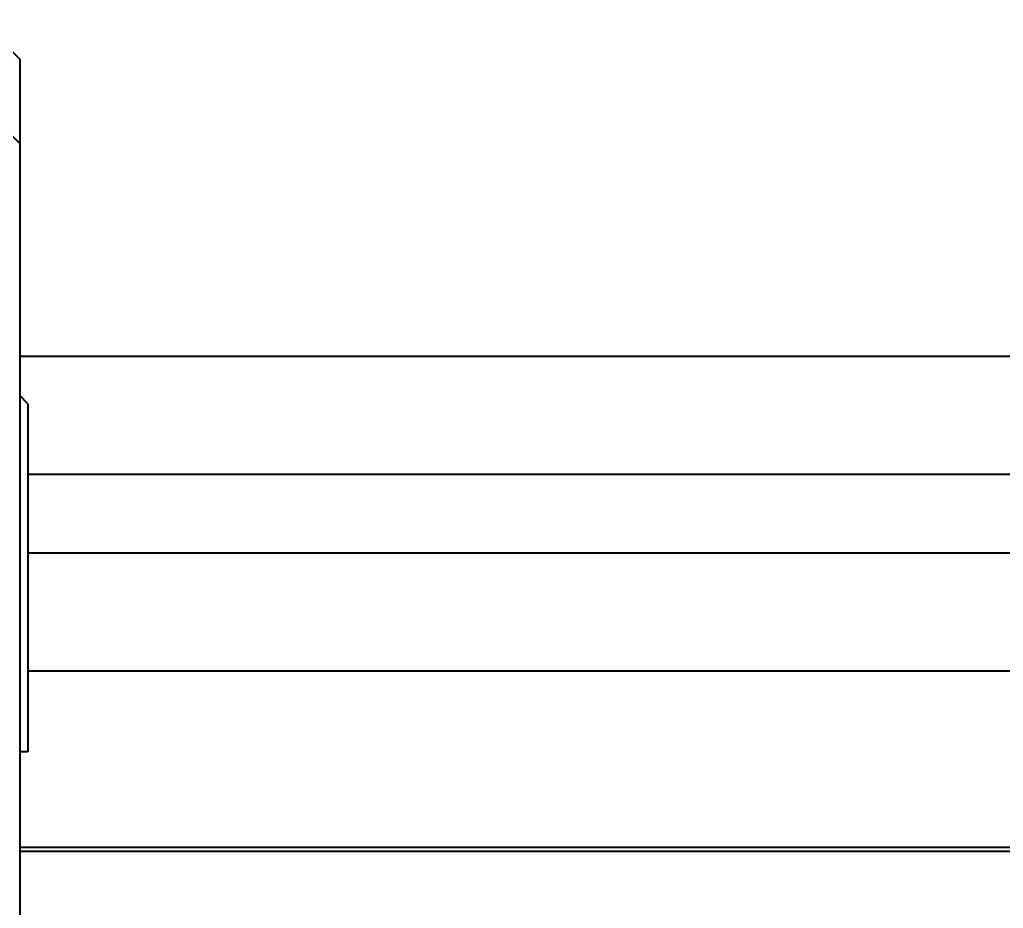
# Model space of a CAD drawing. Header units: millimetres. Extents: x 15 to 415, y 5 to 292.
# Drawn here: x 98 to 110.51, y 105.98 to 117.28 of the extents above; entities that cross this region are included whole.
import ezdxf

# ---------------------------------------------------------------- set-up
doc = ezdxf.new("R2010")
doc.units = ezdxf.units.MM
doc.layers.add('Geometries', color=7, linetype='Continuous')

msp = doc.modelspace()

# ---------------------------------------------------------------- linework, layer by layer
at = {"layer": 'Geometries', "linetype": 'Continuous', "lineweight": 40}
for p, q in [((97.4968, 117.2825), (97.9968, 116.7825)), ((97.9968, 116.7825), (97.9968, 115.7084)), ((97.9968, 115.7084), (97.7468, 115.9584)), ((97.9968, 115.7084), (97.9968, 112.9996)), ((97.9968, 112.9996), (97.9968, 112.5039)), ((135.0017, 112.9996), (97.9968, 112.9996)), ((97.9968, 112.5039), (97.9968, 107.9746)), ((98.102, 112.3986), (97.9968, 112.5039)), ((98.102, 112.3986), (98.102, 111.4996)), ((98.102, 111.4996), (98.102, 110.4996)), ((136.602, 111.4996), (98.102, 111.4996)), ((98.102, 110.4996), (98.102, 108.9996)), ((135.0017, 110.4996), (98.102, 110.4996)), ((98.102, 108.9996), (98.102, 107.9746)), ((136.349, 108.9996), (98.102, 108.9996)), ((97.9968, 107.9746), (97.9968, 106.7548)), ((98.102, 107.9746), (97.9968, 107.9746)), ((136.7289, 106.7548), (97.9968, 106.7548)), ((97.9968, 106.7548), (97.9968, 106.7048)), ((136.7289, 106.7048), (97.9968, 106.7048)), ((97.9968, 106.7048), (97.9968, 105.7548))]:
    msp.add_line(p, q, dxfattribs=at)

doc.saveas('drawing.dxf')
